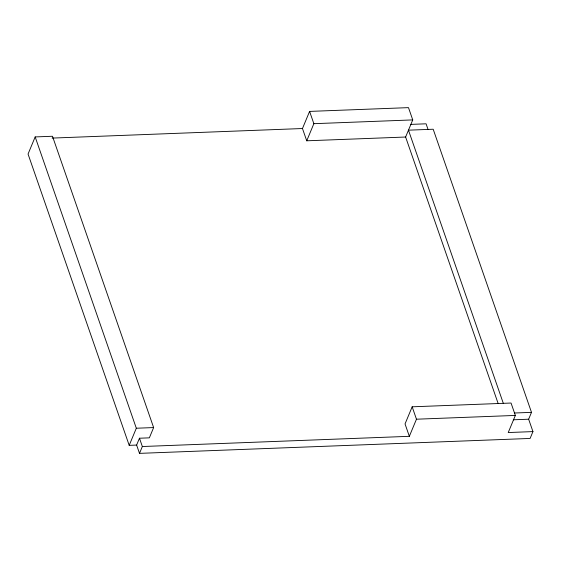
<?xml version="1.0" encoding="UTF-8"?>
<svg xmlns="http://www.w3.org/2000/svg" width="561" height="561" viewBox="0 0 561 561"><rect width="100%" height="100%" fill="white"/><g stroke="black" fill="none" stroke-linecap="round" stroke-linejoin="round"><path stroke-width="0.84" d="M35.175 136.926L28.05 154.044L129.198 445.35L136.618 445.069L139.465 438.218L149.352 437.846L153.63 427.573L52.482 136.26L35.175 136.926L136.323 428.232L129.198 445.35M503.329 403.373L408.471 130.173L433.19 129.233L531.498 412.363L528.644 419.207L532.95 431.598L530.103 438.443L139.5 453.365L142.347 446.521L139.465 438.218M405.617 137.024L306.734 140.804L302.47 128.525L309.595 111.408L408.485 107.635L412.742 119.907L405.617 137.024L498.175 403.597M306.734 140.804L313.858 123.686L309.595 111.408M532.95 431.598L508.231 432.545L515.356 415.428L511.05 403.036L412.167 406.809L405.042 423.927L409.341 436.318L142.347 446.521M409.341 436.318L416.465 419.207L412.167 406.809M313.858 123.686L412.742 119.907M52.11 138.09L302.47 128.525M410.736 124.388L426.08 123.806L428.064 129.535M514.451 413.008L531.498 412.363M136.323 428.232L153.63 427.573M416.465 419.207L515.356 415.428M513.301 419.796L528.644 419.207M136.618 445.069L139.5 453.365"/></g></svg>
